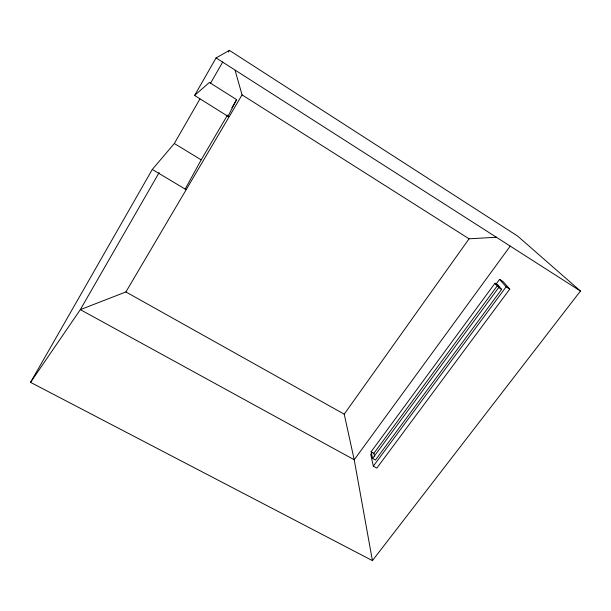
<?xml version="1.0" encoding="UTF-8"?>
<svg xmlns="http://www.w3.org/2000/svg" width="611" height="611" viewBox="0 0 611 611"><rect width="100%" height="100%" fill="white"/><g stroke="black" fill="none" stroke-linecap="round" stroke-linejoin="round"><path stroke-width="0.92" d="M227.987 116.342L236.617 99.639L209.413 82.447L194.604 95.461L228.697 116.785M185.156 189.089L201.195 159.853L227.521 115.097M194.604 95.461L216.073 57.915L229.423 50.377L517.578 236.045L580.45 291.042L372.427 560.623L30.55 382.364L152.299 169.446L174.334 143.509L199.927 98.951M159.143 172.577L80.324 309.632L30.55 382.364M210.428 83.402L222.771 61.94M228.476 52.027L229.423 50.377M231.836 107.78L236.617 99.639M372.427 560.623L354.212 459.762L80.324 309.632L125.904 291.951L242.055 94.865L235.098 70.349M510.284 246.042L354.212 459.762L344.214 414.166L469.065 238.802L496.651 237.236M371.114 451.766L495.002 283.221L497.873 285.016L501.616 289.408L375.444 460.03L372.611 458.471L371.114 451.766L373.901 453.309L374.673 456.669M371.862 452.934L370.732 454.469L373.321 466.162L376.834 468.087L509.757 289.11L503.097 281.587L499.561 279.364L495.605 284.741M373.901 453.309L497.873 285.016M372.611 458.471L499.141 286.956M373.321 466.162L506.122 286.834L499.561 279.364M125.904 291.951L344.214 414.166M152.299 169.446L185.859 189.509M174.334 143.509L201.195 159.853M501.616 289.408L498.698 287.582L495.002 283.221M506.122 286.834L509.757 289.11M242.055 94.865L469.065 238.802M216.073 57.915L580.45 291.042"/></g></svg>
